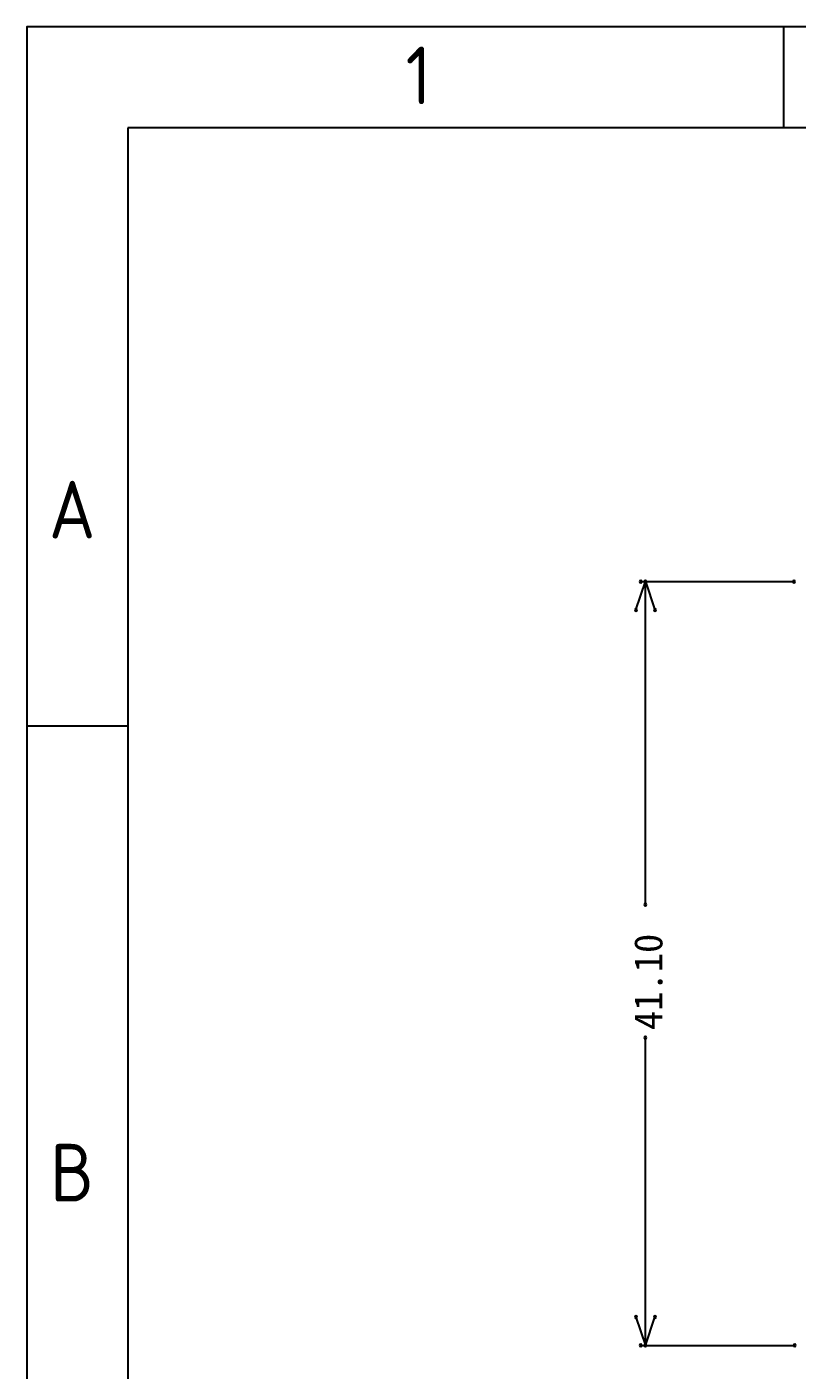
# Model space of a CAD drawing. Header units: inches. Extents: x 32166 to 66782, y 2386 to 7162.
# Drawn here: x 32166 to 32498, y 3650 to 4229 of the extents above; entities that cross this region are included whole.
import ezdxf
from ezdxf.enums import TextEntityAlignment as Align

# ---------------------------------------------------------------- set-up
doc = ezdxf.new("R2010")
doc.units = ezdxf.units.IN
doc.header["$LTSCALE"] = 0.64311
doc.header["$MEASUREMENT"] = 0
doc.layers.get('0').update_dxf_attribs({"linetype": 'CONTINUOUS'})
doc.layers.add('TOPOVERLAY', color=2, linetype='CONTINUOUS')
doc.styles.add('ISO Proportional', font='isocp')
doc.styles.get("Standard").update_dxf_attribs({"font": 'txt', "width": 0.8})

msp = doc.modelspace()

# ---------------------------------------------------------------- linework, layer by layer
for p, q in [((32491.94, 4228.61), (32491.94, 4185.17)), ((34728.68, 4185.17), (32209.64, 4185.17)), ((32209.64, 4185.17), (32209.64, 2429.29)), ((32166.21, 3927.69), (32209.64, 3927.69))]:
    msp.add_line(p, q)
msp.add_lwpolyline([(32166.21, 2385.86), (34772.11, 2385.86), (34772.11, 4228.61), (32166.21, 4228.61)], close=True)
at = {"layer": 'TOPOVERLAY'}
for p, q in [((32428.47, 3977.57), (32432.54, 3989.76)), ((32430.5, 3989.76), (32496.44, 3989.76)), ((32432.54, 3989.76), (32436.6, 3977.57)), ((32432.54, 3850.76), (32432.54, 3989.76)), ((32432.54, 3660.96), (32432.54, 3793.47)), ((32428.47, 3673.16), (32432.54, 3660.96)), ((32432.54, 3660.96), (32436.6, 3673.16)), ((32430.5, 3660.96), (32496.84, 3660.96))]:
    msp.add_line(p, q, dxfattribs=at)
for centre, start, end in [((32430.5, 3989.76), 0, 180), ((32430.5, 3989.76), 180, 0), ((32432.54, 3989.76), 0, 180), ((32432.54, 3989.76), 0, 180), ((32432.54, 3989.76), 0, 180), ((32432.54, 3989.76), 180, 0), ((32432.54, 3989.76), 180, 0), ((32432.54, 3989.76), 180, 0), ((32496.44, 3989.76), 0, 180), ((32496.44, 3989.76), 180, 0), ((32428.47, 3977.57), 0, 180), ((32428.47, 3977.57), 180, 0), ((32436.6, 3977.57), 0, 180), ((32436.6, 3977.57), 180, 0), ((32432.54, 3850.76), 0, 180), ((32432.54, 3850.76), 180, 0), ((32432.54, 3793.47), 0, 180), ((32432.54, 3793.47), 180, 0), ((32428.47, 3673.16), 0, 180), ((32428.47, 3673.16), 180, 0), ((32436.6, 3673.16), 0, 180), ((32436.6, 3673.16), 180, 0), ((32430.5, 3660.96), 0, 180), ((32430.5, 3660.96), 180, 0), ((32432.54, 3660.96), 0, 180), ((32432.54, 3660.96), 0, 180), ((32432.54, 3660.96), 0, 180), ((32432.54, 3660.96), 180, 0), ((32432.54, 3660.96), 180, 0), ((32432.54, 3660.96), 180, 0), ((32496.84, 3660.96), 0, 180), ((32496.84, 3660.96), 180, 0)]:
    msp.add_arc(centre, 0.508, start, end, dxfattribs=at)

# ---------------------------------------------------------------- texts
at = {"style": 'ISO Proportional'}
for s, p in [('1', (32334.86, 4207.7)), ('A', (32185.72, 4020.75)), ('B', (32185.72, 3735.34))]:
    msp.add_text(s, height=24.82, dxfattribs=at).set_placement(p, align=Align.MIDDLE)
at = {"layer": 'TOPOVERLAY'}
msp.add_text('41.10', height=12.192, rotation=90, dxfattribs=at).set_placement((32439.85, 3796.72))

doc.saveas('drawing.dxf')
